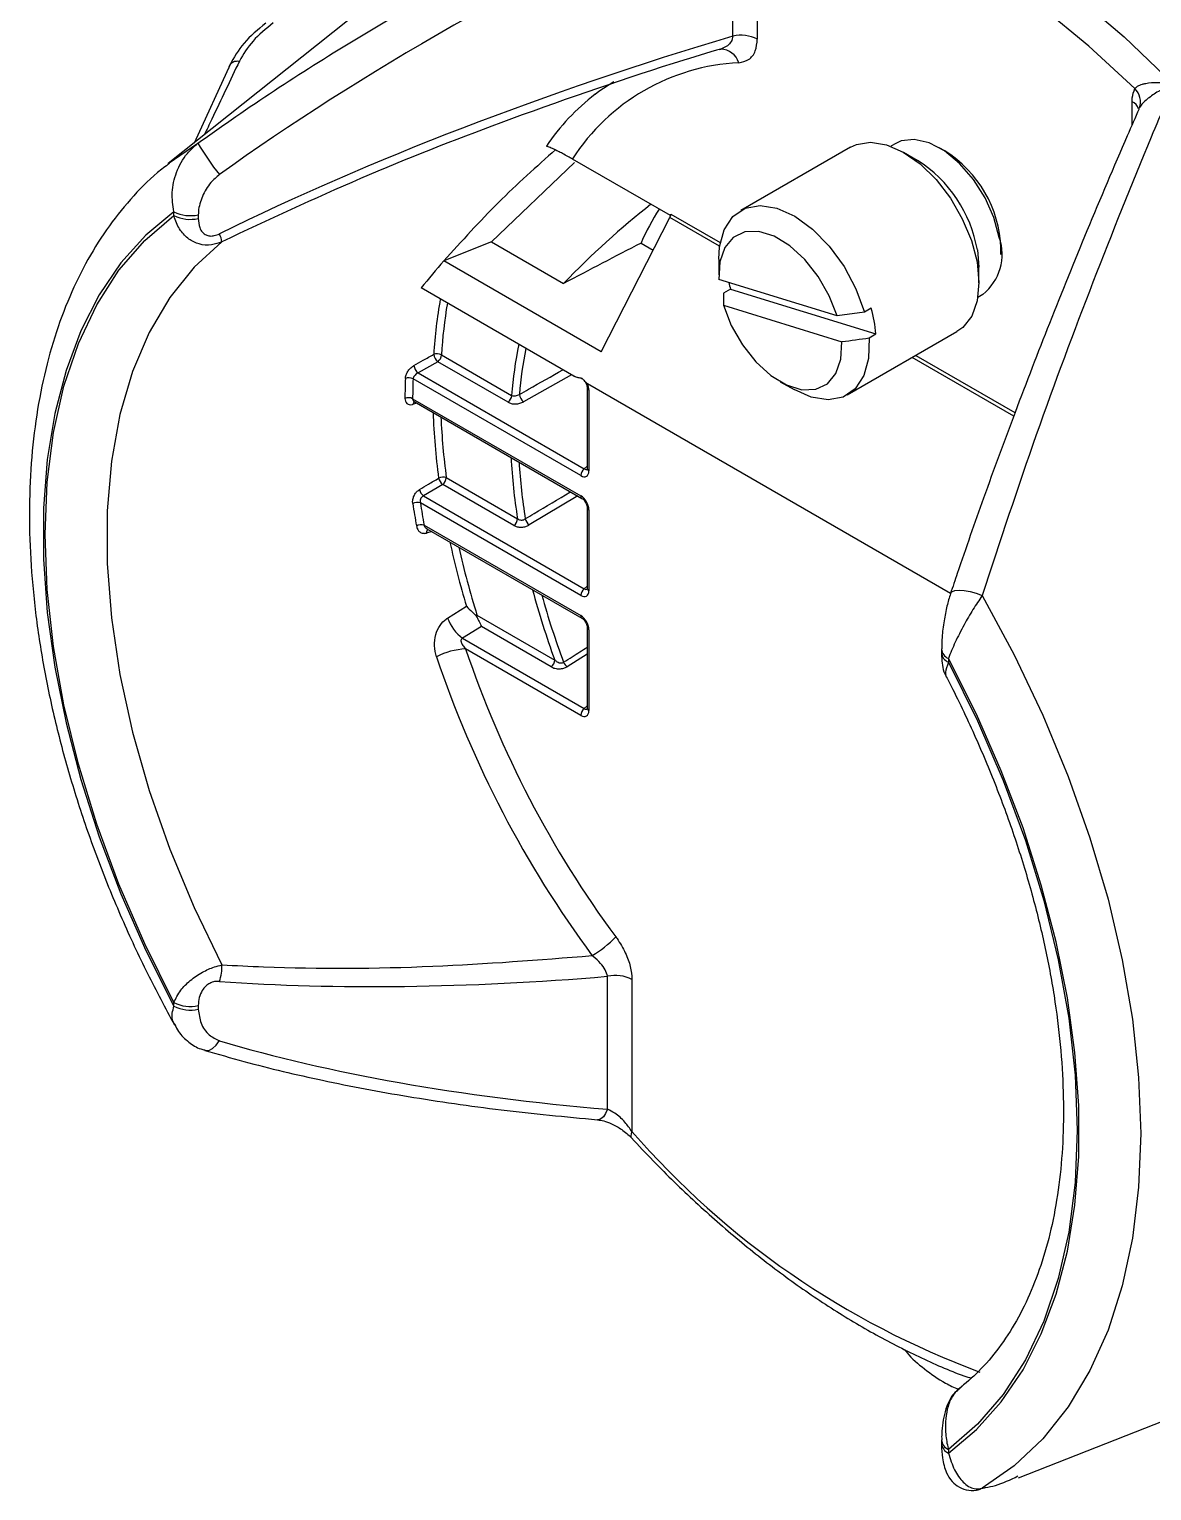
# Model space of a CAD drawing. Extents: x 7 to 135, y 1 to 99.
# Drawn here: x 10.691 to 13.588, y 8.06 to 11.834 of the extents above; entities that cross this region are included whole.
import ezdxf

# ---------------------------------------------------------------- set-up
doc = ezdxf.new("R2010")
doc.units = 0
doc.header["$MEASUREMENT"] = 0
doc.layers.add('OBJECT', color=7, linetype='CONTINUOUS')

msp = doc.modelspace()

# ---------------------------------------------------------------- linework, layer by layer
at = {"layer": 'OBJECT'}
for p, q in [((12.6159, 12.736), (11.0498, 11.4866)), ((12.5699, 12.2454), (12.5699, 11.8076)), ((12.507, 11.8157), (12.507, 12.2129)), ((12.4735, 11.7815), (12.4754, 11.7821)), ((11.2103, 11.7439), (11.1162, 11.5396)), ((13.5371, 11.5869), (13.5371, 11.6465)), ((13.5552, 11.6284), (13.5552, 11.6285)), ((11.0498, 11.4866), (11.1262, 11.5394)), ((12.81, 11.529), (12.5271, 11.3657)), ((12.9269, 11.5388), (12.914, 11.5314)), ((12.9828, 11.495), (12.9475, 11.5154)), ((13.0535, 11.5195), (13.0394, 11.5276)), ((11.8836, 11.2844), (12.0979, 11.4897)), ((12.346, 11.3523), (12.0928, 11.4984)), ((11.0643, 11.353), (11.0643, 11.3624)), ((11.1272, 11.3544), (11.1272, 11.3449)), ((12.1667, 11.001), (12.3439, 11.3472)), ((12.4725, 11.273), (12.3439, 11.3472)), ((12.3467, 11.3563), (12.4741, 11.2827)), ((11.8836, 11.2844), (11.7609, 11.2352)), ((11.8836, 11.2844), (12.0698, 11.177)), ((12.2698, 11.2815), (12.3011, 11.2635)), ((13.1377, 11.2636), (13.1419, 11.2194)), ((13.1985, 11.2521), (13.1985, 11.2684)), ((12.1667, 11.001), (11.7609, 11.2352)), ((12.4702, 11.2398), (12.4702, 11.199)), ((13.1419, 11.1786), (13.1419, 11.2194)), ((12.776, 11.0934), (12.4705, 11.1875)), ((12.0963, 10.9381), (11.7021, 11.1656)), ((12.483, 11.152), (12.4825, 11.1209)), ((12.5007, 11.1622), (12.483, 11.152)), ((12.5007, 11.1622), (12.8759, 11.0467)), ((13.139, 11.1416), (13.1519, 11.1491)), ((12.4825, 11.1209), (12.7881, 11.0268)), ((12.8462, 11.1031), (12.776, 11.0934)), ((12.8639, 11.1133), (12.8462, 11.1031)), ((12.8021, 10.8894), (13.0849, 11.0527)), ((12.8582, 11.0365), (12.8759, 11.0467)), ((11.7546, 10.9927), (11.9359, 10.888)), ((13.2315, 10.8348), (12.9695, 10.986)), ((12.9788, 10.9914), (13.2348, 10.8436)), ((11.7452, 10.9752), (11.6943, 10.9462)), ((11.6943, 10.9462), (12.1234, 10.6985)), ((11.9266, 10.8705), (11.7452, 10.9752)), ((12.1141, 10.681), (11.6815, 10.9307)), ((12.0904, 10.9415), (11.9666, 10.8716)), ((12.1308, 10.9083), (12.1308, 10.6992)), ((13.0685, 10.3768), (12.1317, 10.9177)), ((12.6292, 10.9235), (12.6646, 10.903)), ((11.6803, 10.8796), (12.1141, 10.6292)), ((11.691, 10.8683), (11.6814, 10.8653)), ((11.6842, 10.8723), (12.1172, 10.6223)), ((12.1352, 10.9022), (12.1352, 10.6931)), ((12.1234, 10.6985), (12.1308, 10.7051)), ((12.1308, 10.6992), (12.1308, 10.699)), ((11.7579, 10.6584), (11.7082, 10.6287)), ((11.9417, 10.5523), (11.7579, 10.6584)), ((11.7672, 10.6759), (11.951, 10.5698)), ((12.1141, 10.3715), (11.7004, 10.6103)), ((11.7082, 10.6287), (12.1234, 10.389)), ((12.1064, 10.6285), (11.9814, 10.5536)), ((12.1308, 10.5988), (12.1308, 10.3898)), ((12.1352, 10.5927), (12.1352, 10.3837)), ((11.7098, 10.5531), (12.1141, 10.3197)), ((11.7295, 10.5367), (11.7163, 10.5328)), ((11.7173, 10.5437), (12.1172, 10.3128)), ((12.1234, 10.389), (12.1308, 10.3956)), ((11.7704, 10.3133), (11.8191, 10.3437)), ((11.8464, 10.3208), (12.0471, 10.2049)), ((11.858, 10.2912), (11.8093, 10.2609)), ((12.0378, 10.1874), (11.858, 10.2912)), ((12.1308, 10.2893), (12.1308, 10.0803)), ((12.1352, 10.2832), (12.1352, 10.0742)), ((11.8093, 10.2609), (12.1234, 10.0796)), ((12.1141, 10.062), (11.8171, 10.2335)), ((13.0453, 10.2339), (13.0453, 10.2331)), ((13.0453, 10.2331), (13.0453, 10.2237)), ((12.1308, 10.2202), (12.0791, 10.1876)), ((13.0629, 10.2087), (13.0629, 10.1992)), ((12.1234, 10.0796), (12.1308, 10.0862)), ((12.1835, 9.045), (12.1835, 9.3883)), ((12.2464, 9.3802), (12.2464, 8.9874)), ((11.0643, 9.3112), (11.0643, 9.3206)), ((11.1272, 9.3126), (11.1272, 9.3031)), ((13.2439, 8.0938), (14.9169, 8.7499)), ((13.0988, 8.3311), (13.0879, 8.3211)), ((13.0879, 8.3211), (13.0932, 8.3252)), ((13.0453, 8.1914), (13.0453, 8.1819)), ((13.0629, 8.1669), (13.0629, 8.1574)), ((13.1361, 8.0619), (13.15, 8.0665)), ((13.1361, 8.0619), (13.1459, 8.0641))]:
    msp.add_line(p, q, dxfattribs=at)
at = {"layer": 'OBJECT', "flags": 128}
for points in [[(12.5935, 12.3208), (12.722, 12.2902), (12.8533, 12.2449), (12.9865, 12.1852), (13.1203, 12.1117), (13.254, 12.0248), (13.3864, 11.9253), (13.5166, 11.8138), (13.6436, 11.6913)], [(13.5442, 11.6802), (13.4254, 11.79), (13.3041, 11.8899), (13.1811, 11.979), (13.0572, 12.0568), (12.9333, 12.1228), (12.8102, 12.1764), (12.6888, 12.2174), (12.5699, 12.2454)], [(12.151, 11.6656), (12.1613, 11.6733), (12.1995, 11.6989)], [(13.1943, 11.2962), (13.1805, 11.3474), (13.1577, 11.3984), (13.1276, 11.4459), (13.0919, 11.4871), (13.0529, 11.5192), (13.013, 11.5403), (12.9748, 11.5491), (12.9407, 11.545), (12.9269, 11.5388)], [(12.81, 11.529), (12.8255, 11.5361), (12.8622, 11.5419), (12.9033, 11.535), (12.9465, 11.5159), (12.9898, 11.4856), (13.031, 11.4454), (13.068, 11.3975), (13.0989, 11.3443), (13.1222, 11.2884), (13.1368, 11.2326)], [(11.0643, 11.3624), (10.9921, 11.3018), (10.9277, 11.23), (10.8717, 11.1474), (10.8243, 11.0547), (10.786, 10.9525), (10.757, 10.8416), (10.7376, 10.7228), (10.7278, 10.597), (10.7278, 10.4651), (10.7376, 10.328), (10.757, 10.1868), (10.786, 10.0424), (10.8243, 9.896), (10.8717, 9.7486), (10.9277, 9.6013), (10.9921, 9.4551), (11.0643, 9.3112)], [(12.4702, 11.2398), (12.4722, 11.2714), (12.4844, 11.316), (12.5069, 11.3499), (12.5383, 11.3712), (12.5768, 11.3786), (12.6204, 11.3718), (12.6665, 11.351), (12.7125, 11.3176), (12.7557, 11.2733), (12.7938, 11.2208), (12.8245, 11.163), (12.8462, 11.1031)], [(11.0643, 9.3206), (10.989, 9.4722), (10.9225, 9.6261), (10.8653, 9.7811), (10.8179, 9.936), (10.7805, 10.0894), (10.7537, 10.2401), (10.7375, 10.3869), (10.732, 10.5286), (10.7375, 10.664), (10.7537, 10.7921), (10.7805, 10.9118), (10.8179, 11.0221), (10.8653, 11.1222), (10.9225, 11.2111), (10.989, 11.2883), (11.0643, 11.353)], [(11.1882, 11.2848), (11.1165, 11.2191), (11.0538, 11.1409), (11.0008, 11.0509), (10.9577, 10.9498), (10.9251, 10.8386), (10.9032, 10.7183), (10.8922, 10.5899), (10.8922, 10.4545), (10.9032, 10.3134), (10.9251, 10.1678), (10.9577, 10.0189), (11.0008, 9.8681), (11.0538, 9.7168), (11.1165, 9.5662), (11.1882, 9.4177)], [(12.776, 11.0934), (12.7557, 11.1456), (12.7273, 11.1953), (12.6925, 11.2393), (12.6536, 11.2747), (12.6131, 11.2993), (12.5737, 11.3114), (12.5379, 11.3103), (12.5079, 11.2961), (12.4859, 11.2696), (12.4731, 11.2326), (12.4705, 11.1875)], [(13.1368, 11.2326), (13.1419, 11.1797), (13.1372, 11.1324), (13.1231, 11.093), (13.1001, 11.0636), (13.0849, 11.0527)], [(12.4825, 11.1209), (12.5028, 11.0687), (12.5312, 11.019), (12.566, 10.9751), (12.6049, 10.9396), (12.6454, 10.9151), (12.6848, 10.9029), (12.7207, 10.904), (12.7506, 10.9183), (12.7726, 10.9447), (12.7854, 10.9817), (12.7881, 11.0268)], [(12.8582, 11.0365), (12.857, 10.9837), (12.8448, 10.9391), (12.8224, 10.9052), (12.791, 10.8839), (12.7524, 10.8765), (12.7088, 10.8834), (12.6646, 10.903)], [(13.0683, 10.3763), (13.0717, 10.3808), (13.0793, 10.3842), (13.0904, 10.3856), (13.104, 10.3848), (13.1193, 10.382), (13.135, 10.3773), (13.15, 10.3711)], [(13.15, 10.3711), (13.2324, 10.2183), (13.3066, 10.0623), (13.3721, 9.9045), (13.4284, 9.7458), (13.475, 9.5876), (13.5117, 9.431), (13.538, 9.2772), (13.5539, 9.1273), (13.5593, 8.9825), (13.5539, 8.8438), (13.538, 8.7123), (13.5117, 8.5889), (13.475, 8.4746), (13.4284, 8.3703), (13.3721, 8.2766), (13.3066, 8.1944), (13.2324, 8.1241), (13.15, 8.0665)], [(13.0629, 8.1574), (13.1351, 8.218), (13.1994, 8.2899), (13.2555, 8.3725), (13.3028, 8.4652), (13.3411, 8.5674), (13.3701, 8.6783), (13.3895, 8.797), (13.3993, 8.9229), (13.3993, 9.0548), (13.3895, 9.1919), (13.3701, 9.3331), (13.3411, 9.4774), (13.3028, 9.6238), (13.2555, 9.7712), (13.1994, 9.9186), (13.1351, 10.0647), (13.0629, 10.2087)], [(13.0629, 10.1992), (13.1381, 10.0476), (13.2046, 9.8937), (13.2618, 9.7387), (13.3093, 9.5839), (13.3466, 9.4305), (13.3735, 9.2798), (13.3897, 9.133), (13.3951, 8.9912), (13.3897, 8.8558), (13.3735, 8.7277), (13.3466, 8.608), (13.3093, 8.4977), (13.2618, 8.3977), (13.2046, 8.3087), (13.1381, 8.2316), (13.0629, 8.1669)], [(11.1441, 9.1971), (11.1452, 9.1968), (11.1543, 9.1971), (11.1639, 9.2016), (11.1733, 9.2102), (11.1818, 9.2221)], [(12.1835, 9.045), (12.1785, 9.0339), (12.1727, 9.0254), (12.1662, 9.0199), (12.1596, 9.0178), (12.1578, 9.0178)], [(12.2464, 8.9874), (12.244, 8.9815), (12.2432, 8.9765), (12.2438, 8.9728), (12.2448, 8.9711)]]:
    msp.add_lwpolyline(points, dxfattribs=at)
at = {"layer": 'OBJECT'}
for centre, radius, start, end in [((12.5273, 11.7248), 0.0932, 62.7952, 102.6185), ((12.4745, 11.7328), 0.0494, 16.5172, 89.0097), ((12.5481, 11.207), 0.5406, 92.7735, 147.371), ((12.511, 11.2021), 0.5868, 127.8413, 145.8333), ((13.5112, 11.646), 0.0475, 340.7421, 46.0994), ((13.5226, 11.6166), 0.0332, 20.4969, 64.0519), ((11.6285, 11.825), 0.5778, 209.6178, 219.3769), ((12.8901, 11.2578), 0.3085, 1.9747, 58.0199), ((12.7981, 11.2037), 0.3449, 9.9913, 57.6096), ((11.1069, 11.4453), 0.0932, 242.7956, 282.6179), ((12.8194, 11.0436), 0.5989, 147.0766, 156.5988), ((11.1069, 11.4358), 0.0932, 242.7956, 282.6179), ((11.1169, 11.2738), 0.0722, 8.766, 25.8429), ((13.0695, 11.2525), 0.1323, 308.5325, 19.291), ((12.8722, 11.2658), 0.3856, 192.934, 195.5863), ((12.9891, 10.9174), 1.2567, 169.9378, 176.4952), ((13.0039, 10.916), 1.2517, 170.3197, 176.4844), ((12.5283, 11.0182), 0.3488, 4.6908, 15.8247), ((12.9461, 10.8142), 1.0129, 168.2756, 175.8201), ((11.7431, 10.9738), 0.0221, 58.8924, 112.2323), ((11.7646, 10.9982), 0.0301, 187.6346, 230.0439), ((11.7312, 10.9939), 0.0234, 306.8988, 357.1461), ((12.9546, 10.8136), 1.0015, 168.7134, 175.574), ((11.7136, 10.9693), 0.0301, 187.7779, 230.0707), ((13.1489, 10.8707), 1.4885, 177.6432, 179.6294), ((11.6703, 10.9111), 0.0225, 60.204, 112.5244), ((13.1541, 10.8701), 1.4738, 177.6425, 179.6303), ((12.1382, 10.909), 0.00749, 185.4942, 245.8619), ((11.6696, 10.859), 0.0232, 62.4169, 113.004), ((11.6909, 10.865), 0.00942, 131.8036, 178.6674), ((11.9126, 10.8892), 0.0234, 306.8988, 357.1461), ((11.9859, 10.8946), 0.0301, 187.1468, 229.9525), ((13.505, 10.9109), 1.7733, 182.1585, 187.6593), ((13.5299, 10.9121), 1.7784, 182.5693, 187.632), ((13.4562, 10.8082), 1.524, 183.0227, 188.9988), ((13.4828, 10.81), 1.5308, 183.5199, 189.0471), ((12.1375, 10.6798), 0.0234, 126.8987, 177.1462), ((12.1383, 10.7), 0.00758, 187.8164, 245.6575), ((11.727, 10.6522), 0.0301, 194.2383, 231.355), ((11.7592, 10.6497), 0.0275, 72.929, 115.0582), ((11.7767, 10.6819), 0.0301, 194.1275, 231.3307), ((11.7439, 10.6771), 0.0234, 306.899, 357.146), ((11.6928, 10.5832), 0.0282, 74.3776, 115.3102), ((13.6997, 10.9112), 2.0415, 188.5213, 190.1647), ((13.7009, 10.9101), 2.0228, 188.5211, 190.1647), ((12.1214, 10.6283), 0.0073, 173.2507, 235.367), ((11.9277, 10.571), 0.0234, 306.899, 357.146), ((12, 10.5771), 0.03, 195.0402, 231.5236), ((12.1381, 10.5994), 0.0073, 184.8015, 246.7377), ((11.7031, 10.5241), 0.0297, 77.0176, 115.7448), ((11.7274, 10.5348), 0.0112, 136.2727, 190.3419), ((14.0242, 10.998), 2.3002, 192.2625, 196.5268), ((14.0614, 11.0064), 2.3187, 192.7092, 197.1979), ((13.9727, 10.9126), 2.0515, 194.8629, 200.18), ((12.1375, 10.3703), 0.0234, 126.8984, 177.1465), ((12.1381, 10.3904), 0.0073, 184.5622, 246.7596), ((13.9973, 10.9193), 2.0575, 195.4114, 200.4846), ((11.8803, 10.3543), 0.1173, 200.4293, 232.7252), ((11.845, 10.2993), 0.0215, 86.4127, 96.4317), ((11.8287, 10.3209), 0.0177, 345.187, 359.4657), ((12.1216, 10.3189), 0.00753, 174.2145, 233.695), ((12.1381, 10.2899), 0.0073, 184.8015, 246.7377), ((11.825, 10.0554), 0.1783, 92.5256, 117.8007), ((14.3773, 11.0948), 2.7011, 198.5938, 216.4537), ((13.0751, 10.236), 0.0299, 185.4259, 245.8948), ((14.3979, 11.1066), 2.8023, 198.5938, 216.4537), ((12.0237, 10.2061), 0.0234, 306.8989, 357.1461), ((12.0962, 10.2107), 0.0287, 203.4128, 233.4189), ((13.0751, 10.2265), 0.0299, 184.9954, 245.9333), ((12.1375, 10.0609), 0.0234, 126.8987, 177.1463), ((12.1381, 10.0809), 0.0073, 184.5622, 246.7596), ((11.9868, 9.7019), 0.304, 301.1131, 315.7781), ((11.062, 9.4149), 0.1263, 341.6675, 1.2948), ((12.2038, 9.2974), 0.0932, 62.7954, 102.6183), ((11.1069, 9.4035), 0.0932, 242.7956, 282.6179), ((11.1069, 9.3941), 0.0932, 242.7956, 282.6179), ((13.9099, 10.4335), 2.2042, 221.0004, 249.6729), ((13.075, 8.194), 0.0297, 184.1818, 246.0031), ((13.0751, 8.1847), 0.0299, 185.179, 245.9167)]:
    msp.add_arc(centre, radius, start, end, dxfattribs=at)
for centre, major_axis, ratio, start_param, end_param in [((15.7265, 11.2951), (5.5153, 1.3161), 0.337357, 2.111481, 2.454235), ((13.3524, 10.7963), (3.4718, 0.8285), 0.337357, 1.735643, 2.163258), ((12.6052, 9.9538), (0.7862, 1.6647), 0.62191, 0.89007, 1.074028), ((12.3371, 11.3496), (0.0074, 0.0131), 0.477465, 4.794175, 5.492307), ((12.5046, 9.8715), (0.9462, 2.0036), 0.62191, 1.14483, 1.188047), ((12.1138, 10.9141), (-0.015, 0.026), 0.586022, 3.934501, 4.515163), ((12.1138, 10.7058), (-0.0152, 0.0264), 0.568869, 2.3637, 3.919643), ((12.1244, 10.712), (-0.0052, 0.015), 0.538958, 2.465976, 3.364268), ((12.1138, 10.6047), (-0.015, 0.026), 0.586022, 3.934501, 5.490445), ((12.1138, 10.3964), (-0.0152, 0.0264), 0.568869, 2.3637, 3.919643), ((12.1244, 10.4025), (-0.0052, 0.015), 0.538958, 2.465976, 3.364268), ((12.1138, 10.2952), (-0.015, 0.026), 0.586022, 3.934501, 5.490445), ((12.1244, 10.093), (-0.0052, 0.015), 0.538958, 2.465976, 3.364268), ((12.1138, 10.0869), (-0.0152, 0.0264), 0.568869, 2.3637, 3.919643), ((13.3524, 10.7963), (3.4718, 0.8285), 0.337357, 3.959263, 4.289807), ((15.7265, 11.2951), (5.5153, 1.3161), 0.337357, 3.668286, 3.937132)]:
    msp.add_ellipse(centre, major_axis=major_axis, ratio=ratio, start_param=start_param, end_param=end_param, dxfattribs=at)
for points, knots in [([(11.1262, 11.5394), (11.1588, 11.5625), (11.3218, 11.678), (11.625, 11.8674), (12.0407, 12.0959), (12.3236, 12.2296), (12.4654, 12.2966)], [0, 0, 0, 0, 0.077798, 0.389331, 0.69397, 1, 1, 1, 1]), ([(11.3013, 11.8492), (11.2812, 11.8325), (11.2409, 11.799), (11.2191, 11.76), (11.2082, 11.7405)], [0, 0, 0, 0, 0.498628, 1, 1, 1, 1]), ([(11.3203, 11.8497), (11.3017, 11.8346), (11.2643, 11.8043), (11.2436, 11.769), (11.2333, 11.7513)], [0, 0, 0, 0, 0.498898, 1, 1, 1, 1]), ([(12.507, 11.8157), (12.5057, 11.8107), (12.5032, 11.8009), (12.491, 11.7885), (12.4772, 11.7821), (12.4668, 11.7802), (12.4642, 11.7797)], [0, 0, 0, 0, 0.246551, 0.491218, 0.876383, 1, 1, 1, 1]), ([(12.4642, 11.7797), (12.427, 11.7682), (12.2409, 11.7106), (11.9336, 11.6045), (11.5443, 11.4518), (11.3071, 11.3406), (11.1882, 11.2848)], [0, 0, 0, 0, 0.086248, 0.431388, 0.715149, 1, 1, 1, 1]), ([(12.5219, 11.7469), (12.5309, 11.7488), (12.5489, 11.7526), (12.5665, 11.7746), (12.5688, 11.7971), (12.5699, 11.8076)], [0, 0, 0, 0, 0.345196, 0.691453, 1, 1, 1, 1]), ([(11.2333, 11.7513), (11.2096, 11.7014), (11.1795, 11.6378), (11.1491, 11.5742), (11.1426, 11.5606)], [0, 0, 0, 0, 0.785646, 1, 1, 1, 1]), ([(11.2066, 11.7329), (11.2069, 11.7357), (11.2073, 11.7397), (11.2097, 11.7429), (11.2104, 11.7438)], [0, 0, 0, 0, 0.696002, 1, 1, 1, 1]), ([(11.2104, 11.7438), (11.2105, 11.7441), (11.2115, 11.7456), (11.2142, 11.7477), (11.2184, 11.75), (11.2247, 11.7518), (11.2299, 11.7515), (11.2333, 11.7513)], [0, 0, 0, 0, 0.03693, 0.237544, 0.438168, 0.634668, 1, 1, 1, 1]), ([(13.6436, 11.6913), (13.6371, 11.6761), (13.618, 11.6309), (13.5481, 11.4641), (13.4354, 11.183), (13.2884, 10.7911), (13.1961, 10.5111), (13.15, 10.3711)], [0, 0, 0, 0, 0.0375041, 0.1114605, 0.4074162, 0.7038077, 1, 1, 1, 1]), ([(13.5371, 11.6465), (13.5372, 11.6498), (13.5375, 11.6626), (13.5413, 11.6727), (13.5442, 11.6802)], [0, 0, 0, 0, 0.259647, 1, 1, 1, 1]), ([(13.5442, 11.6802), (13.5463, 11.6824), (13.551, 11.6873), (13.5616, 11.6914), (13.5786, 11.6954), (13.6056, 11.697), (13.6303, 11.694), (13.6434, 11.6913), (13.6436, 11.6913)], [0, 0, 0, 0, 0.125199, 0.269788, 0.359451, 0.64693, 0.996073, 1, 1, 1, 1]), ([(13.6436, 11.6913), (13.6435, 11.6912), (13.6319, 11.6868), (13.6103, 11.6768), (13.5865, 11.6615), (13.5715, 11.6492), (13.5621, 11.6401), (13.558, 11.6334), (13.5561, 11.6303)], [0, 0, 0, 0, 0.00398, 0.354505, 0.641879, 0.732153, 0.875184, 1, 1, 1, 1]), ([(13.5552, 11.628), (13.545, 11.6049), (13.4998, 11.502), (13.4223, 11.3188), (13.3256, 11.0805), (13.2366, 10.8502), (13.1572, 10.6345), (13.1022, 10.477), (13.0741, 10.3937), (13.0683, 10.3763)], [0, 0, 0, 0, 0.060028, 0.267454, 0.462674, 0.64546, 0.81583, 0.961512, 1, 1, 1, 1]), ([(11.0643, 11.3624), (11.0618, 11.3789), (11.0568, 11.4123), (11.0694, 11.4654), (11.0932, 11.5103), (11.1167, 11.531), (11.1262, 11.5394)], [0, 0, 0, 0, 0.261321, 0.527904, 0.808327, 1, 1, 1, 1]), ([(12.0501, 11.5231), (11.9999, 11.4784), (11.8991, 11.3887), (11.8071, 11.2865), (11.7609, 11.2352)], [0, 0, 0, 0, 0.498208, 1, 1, 1, 1]), ([(12.0928, 11.4984), (12.089, 11.5006), (12.0812, 11.505), (12.0677, 11.5122), (12.055, 11.5187), (12.0426, 11.5246), (12.0323, 11.5292), (12.0276, 11.5309), (12.0254, 11.5317)], [0, 0, 0, 0, 0.1598991, 0.3208341, 0.4663836, 0.6086402, 0.8225346, 1, 1, 1, 1]), ([(11.0525, 11.4869), (11.0422, 11.4792), (11.006, 11.4521), (10.9513, 11.3952), (10.8888, 11.3168), (10.8347, 11.2284), (10.7885, 11.1314), (10.7509, 11.0259), (10.7221, 10.9126), (10.7024, 10.7923), (10.6918, 10.6658), (10.6905, 10.534), (10.6984, 10.3977), (10.7154, 10.258), (10.7412, 10.1157), (10.7758, 9.9716), (10.8187, 9.8267), (10.8698, 9.6817), (10.9287, 9.5376), (10.9935, 9.3973), (11.042, 9.3068), (11.0656, 9.2628)], [0, 0, 0, 0, 0.020756, 0.07301, 0.125566, 0.178601, 0.2322, 0.286351, 0.34097, 0.395934, 0.451115, 0.506409, 0.561732, 0.617029, 0.672278, 0.727471, 0.782608, 0.837696, 0.892743, 0.94776, 1, 1, 1, 1]), ([(11.1818, 11.4584), (11.1742, 11.4518), (11.1552, 11.4354), (11.1362, 11.4018), (11.1278, 11.373), (11.1273, 11.3574), (11.1272, 11.3544)], [0, 0, 0, 0, 0.230481, 0.568581, 0.916913, 1, 1, 1, 1]), ([(11.1882, 11.2848), (11.1793, 11.2816), (11.1597, 11.2746), (11.1293, 11.277), (11.1015, 11.2906), (11.0794, 11.314), (11.0687, 11.3368), (11.0649, 11.3508), (11.0643, 11.353)], [0, 0, 0, 0, 0.1672084, 0.3649724, 0.5503521, 0.7426551, 0.959322, 1, 1, 1, 1]), ([(11.1272, 11.3449), (11.1278, 11.3368), (11.1288, 11.3238), (11.1369, 11.3097), (11.1462, 11.3022), (11.157, 11.2992), (11.1693, 11.3), (11.1774, 11.3034), (11.1818, 11.3053)], [0, 0, 0, 0, 0.29881, 0.473692, 0.618552, 0.738232, 0.85803, 1, 1, 1, 1]), ([(12.2698, 11.2815), (12.2364, 11.2641), (12.1696, 11.2294), (12.1031, 11.1944), (12.0698, 11.177)], [0, 0, 0, 0, 0.4999999, 1, 1, 1, 1]), ([(12.7881, 11.0268), (12.7884, 11.0269), (12.8118, 11.0301), (12.8352, 11.0333), (12.8582, 11.0365)], [0, 0, 0, 0, 0.0137604, 1, 1, 1, 1]), ([(11.6838, 10.9652), (11.6917, 10.9697), (11.7087, 10.9794), (11.7256, 10.9891), (11.7347, 10.9942)], [0, 0, 0, 0, 0.463772, 1, 1, 1, 1]), ([(11.6617, 10.932), (11.6618, 10.9327), (11.662, 10.9362), (11.664, 10.9431), (11.6689, 10.9519), (11.6758, 10.9599), (11.6811, 10.9635), (11.6838, 10.9652)], [0, 0, 0, 0, 0.064654, 0.299337, 0.533648, 0.766798, 1, 1, 1, 1]), ([(11.6943, 10.9462), (11.6939, 10.946), (11.6919, 10.9451), (11.6885, 10.9427), (11.6849, 10.9389), (11.6823, 10.9347), (11.6818, 10.932), (11.6815, 10.9307)], [0, 0, 0, 0, 0.073712, 0.31478, 0.54763, 0.773684, 1, 1, 1, 1]), ([(11.9561, 10.8908), (11.964, 10.8953), (12.0013, 10.9165), (12.0387, 10.9376), (12.0682, 10.9543)], [0, 0, 0, 0, 0.211289, 1, 1, 1, 1]), ([(12.0963, 10.9381), (12.0982, 10.9374), (12.1049, 10.9351), (12.116, 10.9345), (12.1243, 10.9251), (12.1292, 10.9201), (12.1317, 10.9177)], [0, 0, 0, 0, 0.149243, 0.508739, 0.752981, 1, 1, 1, 1]), ([(12.1153, 10.9327), (12.1145, 10.9328), (12.1101, 10.9332), (12.1031, 10.9348), (12.0983, 10.9371), (12.0963, 10.9381)], [0, 0, 0, 0, 0.115325, 0.637713, 1, 1, 1, 1]), ([(12.1154, 10.9325), (12.1157, 10.9324), (12.1164, 10.9322), (12.1186, 10.9311), (12.12, 10.9296), (12.1204, 10.9292)], [0, 0, 0, 0, 0.361754, 0.820075, 1, 1, 1, 1]), ([(12.1204, 10.9292), (12.1211, 10.9286), (12.123, 10.927), (12.126, 10.9229), (12.1288, 10.9176), (12.1304, 10.9125), (12.1308, 10.9095), (12.1308, 10.9084), (12.1308, 10.9083)], [0, 0, 0, 0, 0.121844, 0.333739, 0.556485, 0.780744, 0.972555, 1, 1, 1, 1]), ([(11.6605, 10.8804), (11.6607, 10.8777), (11.6612, 10.8724), (11.6653, 10.8669), (11.6714, 10.864), (11.6772, 10.864), (11.6806, 10.865), (11.6814, 10.8653)], [0, 0, 0, 0, 0.232706, 0.465411, 0.698146, 0.930946, 1, 1, 1, 1]), ([(11.6803, 10.8796), (11.6803, 10.8793), (11.6803, 10.8776), (11.6812, 10.875), (11.6828, 10.8728), (11.6841, 10.8724), (11.6842, 10.8723)], [0, 0, 0, 0, 0.096866, 0.522138, 0.962832, 1, 1, 1, 1]), ([(11.6839, 10.8724), (11.6839, 10.8724), (11.684, 10.8724), (11.6841, 10.8723), (11.6841, 10.8723)], [0, 0, 0, 0, 0.811612, 1, 1, 1, 1]), ([(11.9266, 10.8705), (11.9292, 10.8693), (11.9345, 10.8668), (11.9446, 10.8658), (11.9549, 10.8668), (11.9623, 10.8693), (11.9658, 10.8712), (11.9666, 10.8716)], [0, 0, 0, 0, 0.23259, 0.465094, 0.699425, 0.93528, 1, 1, 1, 1]), ([(11.9359, 10.888), (11.9375, 10.8875), (11.9405, 10.8864), (11.9461, 10.8867), (11.9515, 10.8881), (11.9545, 10.8899), (11.9561, 10.8908)], [0, 0, 0, 0, 0.267276, 0.512833, 0.756357, 1, 1, 1, 1]), ([(12.1308, 10.6992), (12.1307, 10.6984), (12.1306, 10.6971), (12.1306, 10.6972), (12.1306, 10.6972)], [0, 0, 0, 0, 0.5962476, 1, 1, 1, 1]), ([(11.6807, 10.6087), (11.6806, 10.6099), (11.6801, 10.6141), (11.6811, 10.6219), (11.6847, 10.6312), (11.6904, 10.6395), (11.6954, 10.643), (11.6979, 10.6448)], [0, 0, 0, 0, 0.095671, 0.323993, 0.549158, 0.774595, 1, 1, 1, 1]), ([(11.6979, 10.6448), (11.7056, 10.6494), (11.7221, 10.6593), (11.7387, 10.6692), (11.7475, 10.6745)], [0, 0, 0, 0, 0.465259, 1, 1, 1, 1]), ([(11.7082, 10.6287), (11.7076, 10.6284), (11.7058, 10.6274), (11.703, 10.6247), (11.7006, 10.6203), (11.6995, 10.6152), (11.7001, 10.612), (11.7004, 10.6103)], [0, 0, 0, 0, 0.100326, 0.310229, 0.53032, 0.765491, 1, 1, 1, 1]), ([(11.971, 10.5693), (11.9787, 10.5739), (12.0171, 10.597), (12.056, 10.6204), (12.0872, 10.6391), (12.0876, 10.6394)], [0, 0, 0, 0, 0.19783, 0.989151, 1, 1, 1, 1]), ([(12.1172, 10.6223), (12.1182, 10.6217), (12.1201, 10.6204), (12.1236, 10.6167), (12.1269, 10.6119), (12.1294, 10.6065), (12.1307, 10.6018), (12.1307, 10.5997), (12.1308, 10.5988)], [0, 0, 0, 0, 0.160308, 0.326512, 0.504873, 0.69009, 0.874022, 1, 1, 1, 1]), ([(11.951, 10.5698), (11.9519, 10.5692), (11.954, 10.5678), (11.958, 10.5664), (11.9626, 10.5661), (11.9673, 10.567), (11.9698, 10.5685), (11.971, 10.5693)], [0, 0, 0, 0, 0.163615, 0.376579, 0.58224, 0.791234, 1, 1, 1, 1]), ([(11.6902, 10.5509), (11.6911, 10.5478), (11.6928, 10.5416), (11.6988, 10.5351), (11.7065, 10.5317), (11.7128, 10.5318), (11.716, 10.5327), (11.7163, 10.5328)], [0, 0, 0, 0, 0.242993, 0.48589, 0.7303, 0.969711, 1, 1, 1, 1]), ([(11.7173, 10.5437), (11.7172, 10.5438), (11.7154, 10.5444), (11.7125, 10.5475), (11.7107, 10.5511), (11.7098, 10.5531)], [0, 0, 0, 0, 0.021026, 0.4838, 1, 1, 1, 1]), ([(11.9417, 10.5523), (11.9444, 10.5511), (11.9496, 10.5486), (11.9597, 10.5475), (11.9698, 10.5486), (11.977, 10.5511), (11.9805, 10.5531), (11.9814, 10.5536)], [0, 0, 0, 0, 0.2341889, 0.4685584, 0.698536, 0.9245228, 1, 1, 1, 1]), ([(12.1308, 10.3898), (12.1307, 10.389), (12.1306, 10.3876), (12.1306, 10.3877), (12.1306, 10.3877)], [0, 0, 0, 0, 0.5962476, 1, 1, 1, 1]), ([(11.8191, 10.3437), (11.8191, 10.3437), (11.8237, 10.3388), (11.8318, 10.3313), (11.84, 10.3233), (11.8426, 10.3207)], [0, 0, 0, 0, 0.009117, 0.676068, 1, 1, 1, 1]), ([(13.0684, 10.3761), (13.0652, 10.3656), (13.0583, 10.343), (13.0511, 10.3043), (13.046, 10.2663), (13.046, 10.2436), (13.046, 10.2338)], [0, 0, 0, 0, 0.223835, 0.482492, 0.777126, 1, 1, 1, 1]), ([(13.15, 10.3711), (13.1421, 10.3594), (13.126, 10.3357), (13.1019, 10.2936), (13.0787, 10.2483), (13.0683, 10.2223), (13.0629, 10.2087)], [0, 0, 0, 0, 0.223098, 0.450963, 0.711814, 1, 1, 1, 1]), ([(11.7418, 10.2131), (11.7396, 10.2224), (11.735, 10.2411), (11.7386, 10.2701), (11.7496, 10.2945), (11.7618, 10.3076), (11.7691, 10.3124), (11.7704, 10.3133)], [0, 0, 0, 0, 0.257149, 0.513213, 0.7445, 0.953646, 1, 1, 1, 1]), ([(11.8426, 10.3207), (11.8437, 10.3194), (11.8449, 10.3181), (11.8457, 10.3165), (11.8458, 10.3164)], [0, 0, 0, 0, 0.917961, 1, 1, 1, 1]), ([(11.8458, 10.3164), (11.8479, 10.3122), (11.8526, 10.3028), (11.8561, 10.2949), (11.858, 10.2912), (11.858, 10.2912)], [0, 0, 0, 0, 0.447471, 0.990905, 1, 1, 1, 1]), ([(12.1172, 10.3128), (12.1182, 10.3122), (12.1201, 10.3109), (12.1236, 10.3073), (12.1269, 10.3025), (12.1294, 10.2971), (12.1307, 10.2923), (12.1307, 10.2902), (12.1308, 10.2893)], [0, 0, 0, 0, 0.160308, 0.326512, 0.504872, 0.690089, 0.874022, 1, 1, 1, 1]), ([(11.8093, 10.2609), (11.8089, 10.2608), (11.808, 10.2604), (11.8066, 10.2594), (11.8058, 10.2581), (11.8051, 10.2562), (11.805, 10.2539), (11.8061, 10.2489), (11.8099, 10.2418), (11.8146, 10.2364), (11.8171, 10.2335)], [0, 0, 0, 0, 0.0315472, 0.0917439, 0.1519514, 0.1699068, 0.2799181, 0.3611654, 0.6479375, 1, 1, 1, 1]), ([(12.0699, 10.1993), (12.0774, 10.204), (12.0977, 10.2169), (12.118, 10.2297), (12.1308, 10.2378)], [0, 0, 0, 0, 0.369868, 1, 1, 1, 1]), ([(12.0471, 10.2049), (12.0489, 10.2033), (12.0523, 10.2004), (12.0581, 10.1979), (12.0631, 10.1971), (12.067, 10.1976), (12.0689, 10.1987), (12.0699, 10.1993)], [0, 0, 0, 0, 0.290048, 0.546788, 0.725458, 0.862588, 1, 1, 1, 1]), ([(13.0455, 10.2239), (13.0454, 10.2208), (13.0452, 10.2094), (13.0474, 10.1919), (13.05, 10.1748), (13.0556, 10.1664), (13.0564, 10.1651)], [0, 0, 0, 0, 0.1501932, 0.5488191, 0.9322891, 1, 1, 1, 1]), ([(13.0629, 10.1992), (13.0596, 10.1895), (13.0542, 10.1731), (13.0559, 10.1673), (13.0566, 10.165)], [0, 0, 0, 0, 0.595389, 1, 1, 1, 1]), ([(12.0378, 10.1874), (12.0409, 10.1859), (12.0472, 10.1829), (12.0589, 10.1817), (12.0703, 10.1832), (12.0763, 10.1862), (12.0791, 10.1876)], [0, 0, 0, 0, 0.266581, 0.534178, 0.773421, 1, 1, 1, 1]), ([(13.0558, 10.1645), (13.0606, 10.1555), (13.0882, 10.1027), (13.1342, 10.0045), (13.1905, 9.8701), (13.239, 9.7351), (13.2798, 9.6007), (13.3125, 9.468), (13.3369, 9.3378), (13.3529, 9.2112), (13.3606, 9.0892), (13.3599, 8.9725), (13.3511, 8.8621), (13.3343, 8.7587), (13.3098, 8.6631), (13.278, 8.5757), (13.2393, 8.4969), (13.1937, 8.4272), (13.1439, 8.3681), (13.1066, 8.3371), (13.0889, 8.3223)], [0, 0, 0, 0, 0.012157, 0.07072, 0.129266, 0.187766, 0.246205, 0.30457, 0.362847, 0.421028, 0.479107, 0.53709, 0.594998, 0.652877, 0.710778, 0.768817, 0.827171, 0.886092, 0.945889, 1, 1, 1, 1]), ([(12.1308, 10.0803), (12.1307, 10.0795), (12.1306, 10.0782), (12.1306, 10.0782), (12.1306, 10.0783)], [0, 0, 0, 0, 0.596247, 1, 1, 1, 1]), ([(12.2047, 9.4898), (12.2057, 9.4884), (12.215, 9.4756), (12.2297, 9.4502), (12.2437, 9.4131), (12.2455, 9.3911), (12.2464, 9.3802)], [0, 0, 0, 0, 0.043247, 0.384921, 0.695336, 1, 1, 1, 1]), ([(11.1882, 9.4177), (11.224, 9.416), (11.4033, 9.4072), (11.721, 9.4086), (12.0065, 9.4308), (12.1439, 9.4416)], [0, 0, 0, 0, 0.114681, 0.573753, 1, 1, 1, 1]), ([(12.1835, 9.3883), (12.1818, 9.3937), (12.1784, 9.4052), (12.1649, 9.423), (12.1525, 9.4349), (12.1448, 9.4409), (12.1439, 9.4416)], [0, 0, 0, 0, 0.281823, 0.591166, 0.953135, 1, 1, 1, 1]), ([(11.0643, 9.3206), (11.0693, 9.3312), (11.0783, 9.3502), (11.1054, 9.3779), (11.1362, 9.3991), (11.1653, 9.4121), (11.1818, 9.4162), (11.1882, 9.4177)], [0, 0, 0, 0, 0.265568, 0.476871, 0.68909, 0.879262, 1, 1, 1, 1]), ([(11.1818, 9.3752), (11.1777, 9.3752), (11.1695, 9.3752), (11.1569, 9.3708), (11.1456, 9.3628), (11.1357, 9.3502), (11.1285, 9.3326), (11.1277, 9.3196), (11.1272, 9.3126)], [0, 0, 0, 0, 0.132637, 0.266191, 0.387939, 0.535866, 0.751075, 1, 1, 1, 1]), ([(11.0673, 9.2636), (11.0646, 9.2678), (11.0563, 9.2805), (11.0611, 9.2989), (11.0643, 9.3112)], [0, 0, 0, 0, 0.33051, 1, 1, 1, 1]), ([(11.1272, 9.3031), (11.1288, 9.2909), (11.132, 9.266), (11.1515, 9.2367), (11.1726, 9.2265), (11.1818, 9.2221)], [0, 0, 0, 0, 0.351629, 0.714778, 1, 1, 1, 1]), ([(11.0669, 9.2633), (11.0698, 9.2573), (11.0781, 9.24), (11.1013, 9.2187), (11.1252, 9.2022), (11.1409, 9.1989), (11.1446, 9.1981)], [0, 0, 0, 0, 0.194833, 0.562299, 0.89824, 1, 1, 1, 1]), ([(11.1441, 9.1971), (11.1777, 9.1874), (11.2774, 9.1585), (11.4517, 9.1173), (11.6732, 9.0757), (11.9099, 9.0414), (12.0747, 9.0257), (12.1578, 9.0178)], [0, 0, 0, 0, 0.104376, 0.309875, 0.528119, 0.761802, 1, 1, 1, 1]), ([(12.2464, 8.9874), (12.2405, 8.9957), (12.2276, 9.0139), (12.2054, 9.0343), (12.1897, 9.042), (12.1835, 9.045)], [0, 0, 0, 0, 0.333233, 0.736991, 1, 1, 1, 1]), ([(12.1579, 9.0177), (12.1629, 9.017), (12.174, 9.0155), (12.1962, 9.0072), (12.221, 8.9929), (12.2381, 8.979), (12.2445, 8.9714), (12.2447, 8.9712)], [0, 0, 0, 0, 0.182916, 0.400549, 0.680576, 0.989227, 1, 1, 1, 1]), ([(12.2448, 8.9711), (12.2635, 8.9512), (12.3178, 8.8936), (12.4101, 8.8039), (12.5224, 8.7053), (12.6368, 8.6156), (12.7527, 8.5353), (12.8695, 8.4646), (12.9865, 8.4053), (13.0711, 8.3673), (13.1161, 8.3526), (13.1226, 8.3505)], [0, 0, 0, 0, 0.068363, 0.198065, 0.327854, 0.457724, 0.587679, 0.717718, 0.847827, 0.977974, 1, 1, 1, 1]), ([(12.9501, 8.4251), (12.9522, 8.4221), (12.9656, 8.4036), (13.0008, 8.374), (13.045, 8.3421), (13.0775, 8.3269), (13.0887, 8.3217)], [0, 0, 0, 0, 0.069167, 0.432302, 0.804975, 1, 1, 1, 1]), ([(13.0863, 8.3187), (13.0834, 8.3163), (13.0741, 8.3089), (13.0635, 8.2907), (13.0538, 8.265), (13.048, 8.2353), (13.0454, 8.2105), (13.0456, 8.1969), (13.0457, 8.1919)], [0, 0, 0, 0, 0.08284, 0.264888, 0.474796, 0.672547, 0.878032, 1, 1, 1, 1]), ([(13.0879, 8.3211), (13.0831, 8.3163), (13.0727, 8.306), (13.0614, 8.2795), (13.0553, 8.2464), (13.055, 8.21), (13.0588, 8.1833), (13.0623, 8.1691), (13.0629, 8.1669)], [0, 0, 0, 0, 0.167208, 0.364973, 0.550353, 0.742656, 0.959323, 1, 1, 1, 1]), ([(13.0454, 8.182), (13.0454, 8.181), (13.045, 8.1673), (13.0476, 8.1413), (13.0545, 8.1112), (13.07, 8.0849), (13.0905, 8.0678), (13.1149, 8.06), (13.1354, 8.06), (13.1449, 8.0647), (13.1469, 8.0657)], [0, 0, 0, 0, 0.01638, 0.208519, 0.451056, 0.599472, 0.721028, 0.844707, 0.968153, 1, 1, 1, 1]), ([(13.0629, 8.1574), (13.0677, 8.1423), (13.0776, 8.1117), (13.1012, 8.0796), (13.1264, 8.063), (13.1432, 8.0655), (13.15, 8.0665)], [0, 0, 0, 0, 0.2613215, 0.5279036, 0.8083265, 1, 1, 1, 1]), ([(13.15, 8.0665), (13.1528, 8.0671), (13.1642, 8.0696), (13.194, 8.0747), (13.2227, 8.0886), (13.2423, 8.0982)], [0, 0, 0, 0, 0.092998, 0.378447, 1, 1, 1, 1])]:
    msp.add_open_spline(points, degree=3, knots=knots, dxfattribs=at)

doc.saveas('drawing.dxf')
